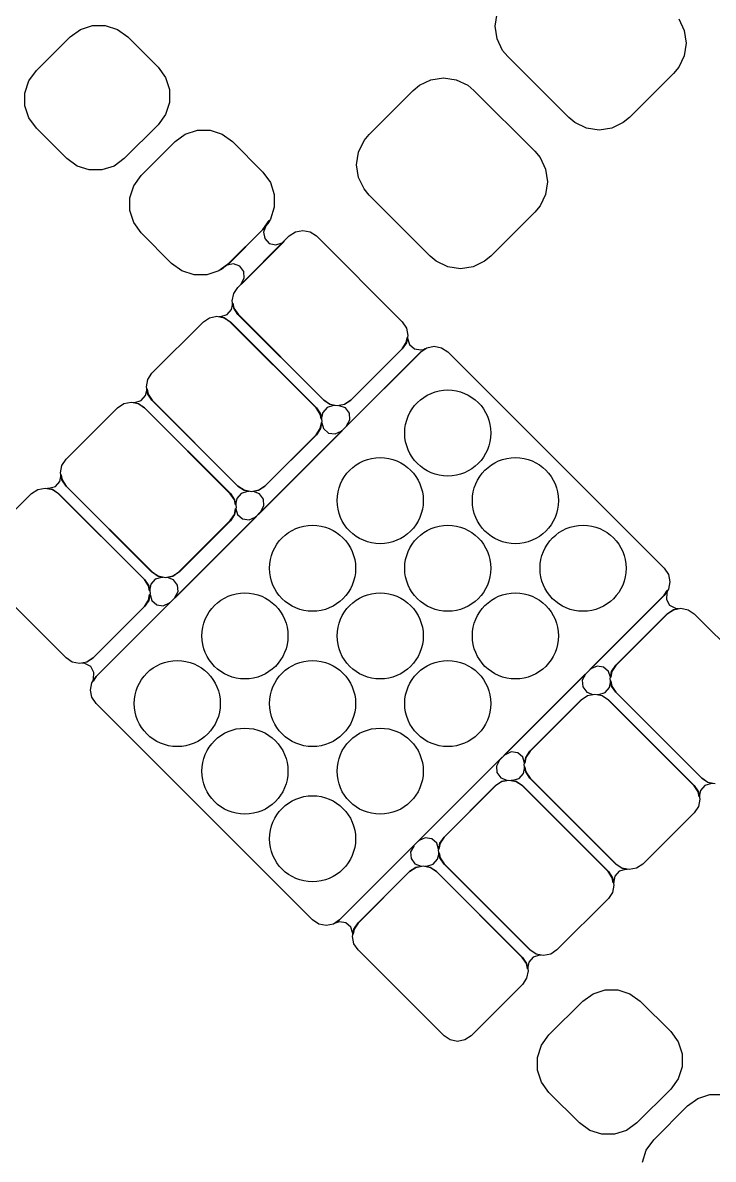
# Model space of a CAD drawing. Extents: x 4.32 to 8.86, y -5.17 to -1.84.
# Drawn here: x 6.8698 to 7.154, y -4.0215 to -3.5536 of the extents above; entities that cross this region are included whole.
import ezdxf

# ---------------------------------------------------------------- set-up
doc = ezdxf.new("R2010")
doc.units = 0
doc.header["$MEASUREMENT"] = 0
doc.layers.add('BLACK', color=7, linetype='CONTINUOUS')

msp = doc.modelspace()

# ---------------------------------------------------------------- linework, layer by layer
at = {"layer": 'BLACK', "linetype": 'CONTINUOUS'}
for p, q in [((7.06424, -3.55499), (7.06503, -3.54978)), ((6.89352, -3.55629), (6.8985, -3.55468)), ((6.8985, -3.55468), (6.90374, -3.55468)), ((6.90374, -3.55468), (6.90872, -3.55629)), ((7.06503, -3.56019), (7.06424, -3.55499)), ((7.13976, -3.55199), (7.14204, -3.55674)), ((6.87537, -3.57329), (6.88929, -3.55937)), ((6.88929, -3.55937), (6.89352, -3.55629)), ((6.90872, -3.55629), (6.91295, -3.55937)), ((6.91295, -3.55937), (6.92548, -3.5719)), ((7.06731, -3.56494), (7.06503, -3.56019)), ((7.14204, -3.55674), (7.14283, -3.56195)), ((7.06943, -3.56751), (7.06731, -3.56494)), ((7.14283, -3.56195), (7.14204, -3.56715)), ((7.09449, -3.59257), (7.06943, -3.56751)), ((7.14204, -3.56715), (7.13976, -3.5719)), ((6.87229, -3.57752), (6.87537, -3.57329)), ((6.92548, -3.5719), (6.92856, -3.57613)), ((7.13764, -3.57447), (7.11954, -3.59257)), ((7.13976, -3.5719), (7.13764, -3.57447)), ((6.87068, -3.5825), (6.87229, -3.57752)), ((6.92856, -3.57613), (6.93017, -3.58111)), ((7.03046, -3.58143), (7.03303, -3.57931)), ((7.03303, -3.57931), (7.03778, -3.57703)), ((7.03778, -3.57703), (7.04299, -3.57624)), ((7.04299, -3.57624), (7.04819, -3.57703)), ((7.04819, -3.57703), (7.05294, -3.57931)), ((7.05294, -3.57931), (7.05551, -3.58143)), ((6.87068, -3.58774), (6.87068, -3.5825)), ((6.93017, -3.58111), (6.93017, -3.58635)), ((7.01236, -3.59953), (7.03046, -3.58143)), ((7.05551, -3.58143), (7.08057, -3.60649)), ((6.87229, -3.59272), (6.87068, -3.58774)), ((6.93017, -3.58635), (6.92856, -3.59133)), ((6.87537, -3.59695), (6.87229, -3.59272)), ((6.92856, -3.59133), (6.92548, -3.59556)), ((7.09706, -3.59469), (7.09449, -3.59257)), ((7.11954, -3.59257), (7.11697, -3.59469)), ((6.8879, -3.60948), (6.87537, -3.59695)), ((6.92548, -3.59556), (6.91156, -3.60948)), ((6.93667, -3.59944), (6.94165, -3.59783)), ((6.94165, -3.59783), (6.94689, -3.59783)), ((6.94689, -3.59783), (6.95187, -3.59944)), ((7.10181, -3.59697), (7.09706, -3.59469)), ((7.10701, -3.59776), (7.10181, -3.59697)), ((7.11222, -3.59697), (7.10701, -3.59776)), ((7.11697, -3.59469), (7.11222, -3.59697)), ((6.91852, -3.61644), (6.93244, -3.60252)), ((6.93244, -3.60252), (6.93667, -3.59944)), ((6.95187, -3.59944), (6.9561, -3.60252)), ((6.9561, -3.60252), (6.96863, -3.61505)), ((7.00796, -3.60685), (7.01024, -3.6021)), ((7.01024, -3.6021), (7.01236, -3.59953)), ((7.00717, -3.61205), (7.00796, -3.60685)), ((7.08057, -3.60649), (7.08269, -3.60906)), ((6.89213, -3.61256), (6.8879, -3.60948)), ((6.91156, -3.60948), (6.90733, -3.61256)), ((7.00796, -3.61726), (7.00717, -3.61205)), ((7.08269, -3.60906), (7.08497, -3.61381)), ((6.89711, -3.61417), (6.89213, -3.61256)), ((6.90235, -3.61417), (6.89711, -3.61417)), ((6.90733, -3.61256), (6.90235, -3.61417)), ((6.91544, -3.62067), (6.91852, -3.61644)), ((6.96863, -3.61505), (6.97171, -3.61928)), ((7.08497, -3.61381), (7.08576, -3.61901)), ((6.91383, -3.62565), (6.91544, -3.62067)), ((6.97171, -3.61928), (6.97332, -3.62426)), ((7.01024, -3.62201), (7.00796, -3.61726)), ((7.08576, -3.61901), (7.08497, -3.62422)), ((6.91383, -3.63089), (6.91383, -3.62565)), ((6.97332, -3.62426), (6.97332, -3.6295)), ((7.01236, -3.62458), (7.01024, -3.62201)), ((7.03742, -3.64964), (7.01236, -3.62458)), ((7.08497, -3.62422), (7.08269, -3.62897)), ((6.97332, -3.6295), (6.97171, -3.63448)), ((7.08269, -3.62897), (7.08057, -3.63154)), ((6.91544, -3.63587), (6.91383, -3.63089)), ((6.96857, -3.63866), (6.97119, -3.63505)), ((6.97171, -3.63448), (6.96863, -3.63871)), ((6.97133, -3.63513), (6.97113, -3.63559)), ((6.97119, -3.63505), (6.97126, -3.63502)), ((6.97126, -3.63502), (6.97133, -3.63506)), ((6.97133, -3.63506), (6.97133, -3.63513)), ((7.08057, -3.63154), (7.06247, -3.64964)), ((6.91852, -3.6401), (6.91544, -3.63587)), ((6.93105, -3.65263), (6.91852, -3.6401)), ((6.95466, -3.65257), (6.96857, -3.63866)), ((6.96863, -3.63871), (6.95471, -3.65263)), ((6.96986, -3.63721), (6.96884, -3.63976)), ((6.96884, -3.63976), (6.96936, -3.64244)), ((6.97112, -3.63561), (6.96986, -3.63721)), ((6.97113, -3.63559), (6.97112, -3.63561)), ((6.97947, -3.64136), (6.98203, -3.63965)), ((6.98203, -3.63965), (6.98504, -3.63905)), ((6.98504, -3.63905), (6.98805, -3.63965)), ((6.98805, -3.63965), (6.99061, -3.64136)), ((6.95831, -3.66252), (6.97947, -3.64136)), ((6.9772, -3.64375), (6.95975, -3.6612)), ((6.96936, -3.64244), (6.97125, -3.64441)), ((6.97125, -3.64441), (6.9739, -3.64505)), ((6.9739, -3.64505), (6.97648, -3.64415)), ((6.97648, -3.64415), (6.97709, -3.64363)), ((6.97709, -3.64363), (6.97717, -3.64362)), ((6.97717, -3.64362), (6.97722, -3.64368)), ((6.97722, -3.64368), (6.9772, -3.64375)), ((6.99061, -3.64136), (7.02596, -3.67672)), ((6.93528, -3.65571), (6.93105, -3.65263)), ((6.95471, -3.65263), (6.95048, -3.65571)), ((6.95105, -3.65519), (6.95466, -3.65257)), ((6.95322, -3.65385), (6.95161, -3.65512)), ((6.95388, -3.65342), (6.95322, -3.65385)), ((6.95656, -3.65283), (6.95388, -3.65342)), ((6.95911, -3.65379), (6.95656, -3.65283)), ((6.96075, -3.65597), (6.95911, -3.65379)), ((7.03999, -3.65176), (7.03742, -3.64964)), ((7.04474, -3.65404), (7.03999, -3.65176)), ((7.04995, -3.65483), (7.04474, -3.65404)), ((7.05515, -3.65404), (7.04995, -3.65483)), ((7.0599, -3.65176), (7.05515, -3.65404)), ((7.06247, -3.64964), (7.0599, -3.65176)), ((6.94026, -3.65732), (6.93528, -3.65571)), ((6.9455, -3.65732), (6.94026, -3.65732)), ((6.95048, -3.65571), (6.9455, -3.65732)), ((6.95102, -3.65525), (6.95105, -3.65519)), ((6.95105, -3.65532), (6.95102, -3.65525)), ((6.95113, -3.65533), (6.95105, -3.65532)), ((6.95159, -3.65513), (6.95113, -3.65533)), ((6.95161, -3.65512), (6.95159, -3.65513)), ((6.95962, -3.6611), (6.96094, -3.65869)), ((6.96094, -3.65869), (6.96075, -3.65597)), ((6.95661, -3.66507), (6.95831, -3.66252)), ((6.95962, -3.66116), (6.95962, -3.6611)), ((6.95967, -3.66122), (6.95962, -3.66116)), ((6.95975, -3.6612), (6.95967, -3.66122)), ((6.95601, -3.66809), (6.95661, -3.66507)), ((6.95661, -3.6711), (6.95601, -3.66809)), ((6.9539, -3.67375), (6.95568, -3.67169)), ((6.95568, -3.67169), (6.95612, -3.66967)), ((6.95612, -3.66906), (6.95616, -3.669)), ((6.95612, -3.66967), (6.95612, -3.66906)), ((6.95616, -3.669), (6.95624, -3.669)), ((6.95624, -3.669), (6.95628, -3.66905)), ((6.95628, -3.66905), (6.95668, -3.67107)), ((6.95831, -3.67365), (6.95661, -3.6711)), ((6.95668, -3.67107), (6.95838, -3.6736)), ((6.92296, -3.69787), (6.94412, -3.67672)), ((6.94412, -3.67672), (6.94667, -3.67501)), ((6.94667, -3.67501), (6.94968, -3.67441)), ((6.94968, -3.67441), (6.9527, -3.67501)), ((6.95059, -3.67463), (6.9506, -3.67455)), ((6.95065, -3.67468), (6.95059, -3.67463)), ((6.9506, -3.67455), (6.95066, -3.67453)), ((6.95267, -3.67508), (6.95065, -3.67468)), ((6.95066, -3.67453), (6.95127, -3.67453)), ((6.95127, -3.67453), (6.9539, -3.67375)), ((6.9552, -3.67678), (6.95267, -3.67508)), ((6.9527, -3.67501), (6.95525, -3.67672)), ((6.99055, -3.71212), (6.9552, -3.67678)), ((6.95525, -3.67672), (6.99061, -3.71207)), ((6.99367, -3.70901), (6.95831, -3.67365)), ((6.95838, -3.6736), (6.99372, -3.70895)), ((7.02596, -3.67672), (7.02767, -3.67927)), ((7.02767, -3.67927), (7.02827, -3.68228)), ((7.0259, -3.6878), (7.0276, -3.68527)), ((7.02767, -3.6853), (7.02596, -3.68785)), ((7.0276, -3.68527), (7.028, -3.68325)), ((7.02827, -3.68228), (7.02767, -3.6853)), ((7.028, -3.68325), (7.02805, -3.68319)), ((7.02805, -3.68319), (7.02813, -3.6832)), ((7.02813, -3.6832), (7.02815, -3.68326)), ((7.02815, -3.68326), (7.02815, -3.68347)), ((7.02815, -3.68347), (7.02892, -3.68609)), ((7.02892, -3.68609), (7.03099, -3.68788)), ((7.03614, -3.68737), (7.03916, -3.68677)), ((7.03916, -3.68677), (7.04217, -3.68737)), ((6.89996, -3.8227), (7.03359, -3.68908)), ((7.03364, -3.68914), (7.0032, -3.71958)), ((7.00475, -3.70895), (7.0259, -3.6878)), ((7.02596, -3.68785), (7.00481, -3.70901)), ((7.03099, -3.68788), (7.03369, -3.68827)), ((7.03359, -3.68908), (7.03614, -3.68737)), ((7.03553, -3.68787), (7.03364, -3.68914)), ((7.03369, -3.68827), (7.03466, -3.68803)), ((7.03466, -3.68803), (7.03546, -3.68773)), ((7.03546, -3.68773), (7.03554, -3.68775)), ((7.03557, -3.68782), (7.03553, -3.68787)), ((7.03554, -3.68775), (7.03557, -3.68782)), ((7.04217, -3.68737), (7.04473, -3.68908)), ((7.04473, -3.68908), (7.13381, -3.77816)), ((6.92065, -3.70344), (6.92125, -3.70043)), ((6.92125, -3.70043), (6.92296, -3.69787)), ((6.92033, -3.70705), (6.92077, -3.70503)), ((6.92125, -3.70645), (6.92065, -3.70344)), ((6.92077, -3.70442), (6.92081, -3.70435)), ((6.92077, -3.70503), (6.92077, -3.70442)), ((6.92081, -3.70435), (6.92089, -3.70435)), ((6.92089, -3.70435), (6.92092, -3.7044)), ((6.92092, -3.7044), (6.92133, -3.70642)), ((6.91132, -3.71036), (6.91433, -3.70977)), ((6.91433, -3.70977), (6.91734, -3.71036)), ((6.91523, -3.70999), (6.91525, -3.70991)), ((6.91529, -3.71004), (6.91523, -3.70999)), ((6.91525, -3.70991), (6.91531, -3.70988)), ((6.91731, -3.71044), (6.91529, -3.71004)), ((6.91531, -3.70988), (6.91591, -3.70988)), ((6.91591, -3.70988), (6.91854, -3.70911)), ((6.91854, -3.70911), (6.92033, -3.70705)), ((6.92296, -3.70901), (6.92125, -3.70645)), ((6.92133, -3.70642), (6.92302, -3.70896)), ((6.95831, -3.74436), (6.92296, -3.70901)), ((6.92302, -3.70896), (6.95836, -3.7443)), ((6.99622, -3.71072), (6.99367, -3.70901)), ((6.99372, -3.70895), (6.99625, -3.71064)), ((7.00222, -3.71064), (7.00475, -3.70895)), ((7.00481, -3.70901), (7.00225, -3.71072)), ((6.8876, -3.73323), (6.90876, -3.71207)), ((6.90876, -3.71207), (6.91132, -3.71036)), ((6.91985, -3.71213), (6.91731, -3.71044)), ((6.91734, -3.71036), (6.9199, -3.71207)), ((6.95519, -3.74748), (6.91985, -3.71213)), ((6.9199, -3.71207), (6.95525, -3.74743)), ((6.99224, -3.71466), (6.99055, -3.71212)), ((6.99061, -3.71207), (6.99231, -3.71463)), ((6.99264, -3.71668), (6.99224, -3.71466)), ((6.99231, -3.71463), (6.99291, -3.71764)), ((6.99324, -3.71403), (6.9928, -3.71605)), ((6.99502, -3.71197), (6.99324, -3.71403)), ((6.99765, -3.7112), (6.99502, -3.71197)), ((6.99924, -3.71132), (6.99622, -3.71072)), ((6.99625, -3.71064), (6.99828, -3.71104)), ((6.99826, -3.7112), (6.99765, -3.7112)), ((6.99832, -3.71117), (6.99826, -3.7112)), ((6.99828, -3.71104), (6.99833, -3.7111)), ((6.99833, -3.7111), (6.99832, -3.71117)), ((7.00225, -3.71072), (6.99924, -3.71132)), ((6.99999, -3.71116), (7.00001, -3.71109)), ((7.00004, -3.71123), (6.99999, -3.71116)), ((7.00001, -3.71109), (7.00005, -3.71107)), ((7.00257, -3.71217), (7.00004, -3.71123)), ((7.00005, -3.71107), (7.00222, -3.71064)), ((7.0042, -3.71435), (7.00257, -3.71217)), ((7.00439, -3.71707), (7.0042, -3.71435)), ((6.99224, -3.72062), (6.99271, -3.71827)), ((6.99291, -3.71764), (6.99231, -3.72065)), ((6.99268, -3.71673), (6.99264, -3.71668)), ((6.99276, -3.71673), (6.99268, -3.71673)), ((6.99271, -3.71827), (6.99276, -3.71821)), ((6.9928, -3.71666), (6.99276, -3.71673)), ((6.99276, -3.71821), (6.99284, -3.71823)), ((6.9928, -3.71605), (6.9928, -3.71666)), ((6.99284, -3.71823), (6.99286, -3.71827)), ((6.99286, -3.71827), (6.99357, -3.72068)), ((7.00307, -3.71954), (7.00308, -3.71948)), ((7.00312, -3.7196), (7.00307, -3.71954)), ((7.00308, -3.71948), (7.00439, -3.71707)), ((7.0032, -3.71958), (7.00312, -3.7196)), ((7.00118, -3.7216), (6.96674, -3.75604)), ((6.9694, -3.7443), (6.99055, -3.72316)), ((6.99061, -3.72321), (6.96945, -3.74436)), ((6.99055, -3.72316), (6.99224, -3.72062)), ((6.99231, -3.72065), (6.99061, -3.72321)), ((6.99357, -3.72068), (6.99563, -3.72247)), ((6.99563, -3.72247), (6.99833, -3.72286)), ((6.99833, -3.72286), (7.00082, -3.72172)), ((7.00082, -3.72172), (7.00107, -3.72149)), ((7.00107, -3.72149), (7.00114, -3.72147)), ((7.00114, -3.72147), (7.0012, -3.72153)), ((7.0012, -3.72153), (7.00118, -3.7216)), ((6.8859, -3.73578), (6.8876, -3.73323)), ((6.8853, -3.7388), (6.8859, -3.73578)), ((6.88319, -3.74446), (6.88497, -3.7424)), ((6.88497, -3.7424), (6.88541, -3.74039)), ((6.8859, -3.74181), (6.8853, -3.7388)), ((6.88541, -3.73977), (6.88545, -3.73971)), ((6.88541, -3.74039), (6.88541, -3.73977)), ((6.88545, -3.73971), (6.88553, -3.73971)), ((6.88553, -3.73971), (6.88557, -3.73976)), ((6.88557, -3.73976), (6.88597, -3.74178)), ((6.8876, -3.74436), (6.8859, -3.74181)), ((6.88597, -3.74178), (6.88766, -3.74431)), ((6.85225, -3.76858), (6.87341, -3.74743)), ((6.87341, -3.74743), (6.87596, -3.74572)), ((6.87596, -3.74572), (6.87897, -3.74512)), ((6.87897, -3.74512), (6.88199, -3.74572)), ((6.87988, -3.74534), (6.87989, -3.74526)), ((6.87994, -3.74539), (6.87988, -3.74534)), ((6.87989, -3.74526), (6.87995, -3.74524)), ((6.88196, -3.74579), (6.87994, -3.74539)), ((6.87995, -3.74524), (6.88056, -3.74524)), ((6.88056, -3.74524), (6.88319, -3.74446)), ((6.88449, -3.74749), (6.88196, -3.74579)), ((6.88199, -3.74572), (6.88454, -3.74743)), ((6.91984, -3.78283), (6.88449, -3.74749)), ((6.88454, -3.74743), (6.9199, -3.78278)), ((6.92296, -3.77972), (6.8876, -3.74436)), ((6.88766, -3.74431), (6.92301, -3.77966)), ((6.95688, -3.75001), (6.95519, -3.74748)), ((6.95525, -3.74743), (6.95696, -3.74998)), ((6.95967, -3.74733), (6.95788, -3.74939)), ((6.96087, -3.74607), (6.95831, -3.74436)), ((6.95836, -3.7443), (6.9609, -3.746)), ((6.9623, -3.74656), (6.95967, -3.74733)), ((6.96388, -3.74667), (6.96087, -3.74607)), ((6.9609, -3.746), (6.96292, -3.7464)), ((6.9629, -3.74656), (6.9623, -3.74656)), ((6.96296, -3.74653), (6.9629, -3.74656)), ((6.96292, -3.7464), (6.96298, -3.74645)), ((6.96298, -3.74645), (6.96296, -3.74653)), ((6.9669, -3.74607), (6.96388, -3.74667)), ((6.96463, -3.74652), (6.96466, -3.74645)), ((6.96468, -3.74658), (6.96463, -3.74652)), ((6.96466, -3.74645), (6.96469, -3.74643)), ((6.96721, -3.74752), (6.96468, -3.74658)), ((6.96469, -3.74643), (6.96686, -3.746)), ((6.96686, -3.746), (6.9694, -3.7443)), ((6.96945, -3.74436), (6.9669, -3.74607)), ((6.96884, -3.74971), (6.96721, -3.74752)), ((6.95729, -3.75203), (6.95688, -3.75001)), ((6.95696, -3.74998), (6.95756, -3.75299)), ((6.95732, -3.75209), (6.95729, -3.75203)), ((6.9574, -3.75209), (6.95732, -3.75209)), ((6.95744, -3.75202), (6.9574, -3.75209)), ((6.95788, -3.74939), (6.95744, -3.75141)), ((6.95744, -3.75141), (6.95744, -3.75202)), ((6.96773, -3.75483), (6.96904, -3.75243)), ((6.96904, -3.75243), (6.96884, -3.74971)), ((6.96582, -3.75696), (6.93249, -3.79029)), ((6.95519, -3.75851), (6.95688, -3.75598)), ((6.95696, -3.75601), (6.95525, -3.75856)), ((6.95688, -3.75598), (6.95735, -3.75363)), ((6.95756, -3.75299), (6.95696, -3.75601)), ((6.95735, -3.75363), (6.9574, -3.75357)), ((6.9574, -3.75357), (6.95748, -3.75359)), ((6.95748, -3.75359), (6.9575, -3.75362)), ((6.9575, -3.75362), (6.95821, -3.75604)), ((6.95821, -3.75604), (6.96027, -3.75782)), ((6.96297, -3.75821), (6.96546, -3.75708)), ((6.96546, -3.75708), (6.96571, -3.75684)), ((6.96571, -3.75684), (6.96579, -3.75683)), ((6.96579, -3.75683), (6.96584, -3.75688)), ((6.96584, -3.75688), (6.96582, -3.75696)), ((6.96661, -3.756), (6.96663, -3.75593)), ((6.96666, -3.75606), (6.96661, -3.756)), ((6.96663, -3.75593), (6.96773, -3.75483)), ((6.96674, -3.75604), (6.96666, -3.75606)), ((6.93404, -3.77966), (6.95519, -3.75851)), ((6.95525, -3.75856), (6.93409, -3.77972)), ((6.96027, -3.75782), (6.96297, -3.75821)), ((6.8876, -3.81508), (6.85225, -3.77972)), ((6.92551, -3.78143), (6.92296, -3.77972)), ((6.92301, -3.77966), (6.92554, -3.78135)), ((6.93151, -3.78135), (6.93404, -3.77966)), ((6.93409, -3.77972), (6.93154, -3.78143)), ((7.13381, -3.77816), (7.13552, -3.78072)), ((6.92153, -3.78537), (6.91984, -3.78283)), ((6.9199, -3.78278), (6.9216, -3.78534)), ((6.92253, -3.78475), (6.92209, -3.78676)), ((6.92431, -3.78268), (6.92253, -3.78475)), ((6.92694, -3.78191), (6.92431, -3.78268)), ((6.92853, -3.78203), (6.92551, -3.78143)), ((6.92554, -3.78135), (6.92756, -3.78175)), ((6.92755, -3.78191), (6.92694, -3.78191)), ((6.92761, -3.78188), (6.92755, -3.78191)), ((6.92756, -3.78175), (6.92762, -3.78181)), ((6.92762, -3.78181), (6.92761, -3.78188)), ((6.93154, -3.78143), (6.92853, -3.78203)), ((6.92927, -3.78188), (6.9293, -3.7818)), ((6.92933, -3.78194), (6.92927, -3.78188)), ((6.9293, -3.7818), (6.92934, -3.78178)), ((6.93185, -3.78288), (6.92933, -3.78194)), ((6.92934, -3.78178), (6.93151, -3.78135)), ((6.93349, -3.78506), (6.93185, -3.78288)), ((6.93368, -3.78778), (6.93349, -3.78506)), ((7.13552, -3.78072), (7.13612, -3.78373)), ((7.13612, -3.78373), (7.13552, -3.78674)), ((6.92193, -3.78739), (6.92153, -3.78537)), ((6.92153, -3.79133), (6.922, -3.78898)), ((6.9216, -3.78534), (6.9222, -3.78835)), ((6.9222, -3.78835), (6.9216, -3.79136)), ((6.92197, -3.78744), (6.92193, -3.78739)), ((6.92205, -3.78744), (6.92197, -3.78744)), ((6.922, -3.78898), (6.92205, -3.78893)), ((6.92209, -3.78737), (6.92205, -3.78744)), ((6.92205, -3.78893), (6.92213, -3.78894)), ((6.92209, -3.78676), (6.92209, -3.78737)), ((6.92213, -3.78894), (6.92215, -3.78898)), ((6.92215, -3.78898), (6.92286, -3.79139)), ((6.93237, -3.7902), (6.93368, -3.78778)), ((7.13381, -3.7893), (7.00018, -3.92292)), ((7.10331, -3.81969), (7.13375, -3.78925)), ((7.13375, -3.78925), (7.13501, -3.78735)), ((7.13552, -3.78674), (7.13381, -3.7893)), ((7.13486, -3.78822), (7.13469, -3.79096)), ((7.13515, -3.78742), (7.13486, -3.78822)), ((7.13501, -3.78735), (7.13509, -3.78732)), ((7.13509, -3.78732), (7.13515, -3.78736)), ((7.13515, -3.78736), (7.13515, -3.78742)), ((6.89869, -3.81501), (6.91984, -3.79387)), ((6.9199, -3.79392), (6.89874, -3.81508)), ((6.93046, -3.79231), (6.90003, -3.82275)), ((6.91984, -3.79387), (6.92153, -3.79133)), ((6.9216, -3.79136), (6.9199, -3.79392)), ((6.92286, -3.79139), (6.92492, -3.79318)), ((6.92492, -3.79318), (6.92762, -3.79357)), ((6.92762, -3.79357), (6.93011, -3.79243)), ((6.93011, -3.79243), (6.93036, -3.7922)), ((6.93036, -3.7922), (6.93043, -3.79218)), ((6.93043, -3.79218), (6.93049, -3.79224)), ((6.93049, -3.79224), (6.93046, -3.79231)), ((6.93236, -3.79025), (6.93237, -3.7902)), ((6.93241, -3.79031), (6.93236, -3.79025)), ((6.93249, -3.79029), (6.93241, -3.79031)), ((7.13469, -3.79096), (7.13601, -3.79334)), ((7.13601, -3.79334), (7.13842, -3.79463)), ((7.11388, -3.81808), (7.13504, -3.79692)), ((7.13509, -3.79699), (7.11394, -3.81813)), ((7.13504, -3.79692), (7.13759, -3.79522)), ((7.13762, -3.79529), (7.13509, -3.79699)), ((7.13759, -3.79522), (7.1406, -3.79462)), ((7.13964, -3.79489), (7.13762, -3.79529)), ((7.13842, -3.79463), (7.13941, -3.79473)), ((7.13941, -3.79473), (7.13963, -3.79473)), ((7.13963, -3.79473), (7.13969, -3.79477)), ((7.13969, -3.79485), (7.13964, -3.79489)), ((7.13969, -3.79477), (7.13969, -3.79485)), ((7.1406, -3.79462), (7.14362, -3.79522)), ((7.14362, -3.79522), (7.14617, -3.79692)), ((7.14617, -3.79692), (7.18153, -3.83228)), ((6.89016, -3.81678), (6.8876, -3.81508)), ((6.89317, -3.81738), (6.89016, -3.81678)), ((6.89618, -3.81678), (6.89317, -3.81738)), ((6.89408, -3.81715), (6.89413, -3.81711)), ((6.89408, -3.81723), (6.89408, -3.81715)), ((6.89415, -3.81727), (6.89408, -3.81723)), ((6.89413, -3.81711), (6.89615, -3.81671)), ((6.89436, -3.81727), (6.89415, -3.81727)), ((6.89535, -3.81737), (6.89436, -3.81727)), ((6.89776, -3.81866), (6.89535, -3.81737)), ((6.89615, -3.81671), (6.89869, -3.81501)), ((6.89874, -3.81508), (6.89618, -3.81678)), ((6.89909, -3.82104), (6.89776, -3.81866)), ((6.89891, -3.82378), (6.89909, -3.82104)), ((7.06795, -3.85504), (7.10128, -3.82171)), ((7.10141, -3.8218), (7.10009, -3.82422)), ((7.10128, -3.82171), (7.10136, -3.82169)), ((7.10136, -3.82169), (7.10142, -3.82175)), ((7.10142, -3.82175), (7.10141, -3.8218)), ((7.10329, -3.81976), (7.10331, -3.81969)), ((7.10334, -3.81982), (7.10329, -3.81976)), ((7.10342, -3.8198), (7.10334, -3.81982)), ((7.10367, -3.81957), (7.10342, -3.8198)), ((7.10616, -3.81843), (7.10367, -3.81957)), ((7.10885, -3.81882), (7.10616, -3.81843)), ((7.11092, -3.82061), (7.10885, -3.81882)), ((7.11163, -3.82302), (7.11092, -3.82061)), ((7.11157, -3.82365), (7.11217, -3.82064)), ((7.11225, -3.82067), (7.11178, -3.82302)), ((7.11217, -3.82064), (7.11388, -3.81808)), ((7.11394, -3.81813), (7.11225, -3.82067)), ((6.89766, -3.82827), (6.89826, -3.82526)), ((6.89826, -3.82526), (6.89996, -3.8227)), ((6.89862, -3.82458), (6.89891, -3.82378)), ((6.89862, -3.82464), (6.89862, -3.82458)), ((6.89869, -3.82468), (6.89862, -3.82464)), ((6.89876, -3.82465), (6.89869, -3.82468)), ((6.90003, -3.82275), (6.89876, -3.82465)), ((7.10009, -3.82422), (7.10029, -3.82694)), ((7.10029, -3.82694), (7.10192, -3.82912)), ((7.10946, -3.82932), (7.11125, -3.82725)), ((7.11125, -3.82725), (7.11169, -3.82524)), ((7.11217, -3.82666), (7.11157, -3.82365)), ((7.11165, -3.82306), (7.11163, -3.82302)), ((7.11173, -3.82307), (7.11165, -3.82306)), ((7.11169, -3.82463), (7.11173, -3.82456)), ((7.11169, -3.82524), (7.11169, -3.82463)), ((7.11178, -3.82302), (7.11173, -3.82307)), ((7.11173, -3.82456), (7.11181, -3.82456)), ((7.11181, -3.82456), (7.11184, -3.82461)), ((7.11184, -3.82461), (7.11225, -3.82663)), ((7.11388, -3.82922), (7.11217, -3.82666)), ((7.11225, -3.82663), (7.11394, -3.82917)), ((6.89826, -3.83128), (6.89766, -3.82827)), ((6.89996, -3.83384), (6.89826, -3.83128)), ((7.09968, -3.83228), (7.10223, -3.83057)), ((7.10227, -3.83065), (7.09973, -3.83234)), ((7.10192, -3.82912), (7.10445, -3.83006)), ((7.10223, -3.83057), (7.10525, -3.82997)), ((7.10444, -3.83022), (7.10227, -3.83065)), ((7.10447, -3.8302), (7.10444, -3.83022)), ((7.10445, -3.83006), (7.1045, -3.83012)), ((7.1045, -3.83012), (7.10447, -3.8302)), ((7.10525, -3.82997), (7.10826, -3.83057)), ((7.10615, -3.83019), (7.10617, -3.83012)), ((7.10621, -3.83025), (7.10615, -3.83019)), ((7.10617, -3.83012), (7.10622, -3.83009)), ((7.10823, -3.83065), (7.10621, -3.83025)), ((7.10622, -3.83009), (7.10683, -3.83009)), ((7.10683, -3.83009), (7.10946, -3.82932)), ((7.11077, -3.83234), (7.10823, -3.83065)), ((7.10826, -3.83057), (7.11082, -3.83228)), ((7.14923, -3.86457), (7.11388, -3.82922)), ((7.11394, -3.82917), (7.14928, -3.86451)), ((6.98905, -3.92292), (6.89996, -3.83384)), ((7.07852, -3.85344), (7.09968, -3.83228)), ((7.09973, -3.83234), (7.07858, -3.85349)), ((7.14611, -3.86769), (7.11077, -3.83234)), ((7.11082, -3.83228), (7.14617, -3.86764)), ((7.06793, -3.85512), (7.06795, -3.85504)), ((7.06799, -3.85517), (7.06793, -3.85512)), ((7.06806, -3.85516), (7.06799, -3.85517)), ((7.06831, -3.85492), (7.06806, -3.85516)), ((7.0708, -3.85379), (7.06831, -3.85492)), ((7.0735, -3.85418), (7.0708, -3.85379)), ((7.07556, -3.85596), (7.0735, -3.85418)), ((7.07682, -3.85599), (7.07852, -3.85344)), ((7.07858, -3.85349), (7.07689, -3.85602)), ((7.0326, -3.8904), (7.067, -3.85599)), ((7.06605, -3.85717), (7.06474, -3.85957)), ((7.06474, -3.85957), (7.06493, -3.86229)), ((7.06711, -3.8561), (7.06605, -3.85717)), ((7.067, -3.85599), (7.06708, -3.85597)), ((7.06708, -3.85597), (7.06713, -3.85603)), ((7.06713, -3.85603), (7.06711, -3.8561)), ((7.07627, -3.85838), (7.07556, -3.85596)), ((7.07622, -3.85901), (7.07682, -3.85599)), ((7.07682, -3.86202), (7.07622, -3.85901)), ((7.07629, -3.85841), (7.07627, -3.85838)), ((7.07637, -3.85843), (7.07629, -3.85841)), ((7.07633, -3.85998), (7.07637, -3.85991)), ((7.07633, -3.86059), (7.07633, -3.85998)), ((7.07642, -3.85837), (7.07637, -3.85843)), ((7.07637, -3.85991), (7.07645, -3.85991)), ((7.07689, -3.85602), (7.07642, -3.85837)), ((7.07645, -3.85991), (7.07649, -3.85997)), ((7.07649, -3.85997), (7.07689, -3.86199)), ((7.06493, -3.86229), (7.06656, -3.86448)), ((7.06656, -3.86448), (7.06909, -3.86542)), ((7.07148, -3.86544), (7.07411, -3.86467)), ((7.07411, -3.86467), (7.07589, -3.86261)), ((7.07589, -3.86261), (7.07633, -3.86059)), ((7.07852, -3.86457), (7.07682, -3.86202)), ((7.07689, -3.86199), (7.07858, -3.86452)), ((7.11388, -3.89993), (7.07852, -3.86457)), ((7.07858, -3.86452), (7.11393, -3.89987)), ((7.15179, -3.86628), (7.14923, -3.86457)), ((7.14928, -3.86451), (7.15182, -3.86621)), ((7.04317, -3.88879), (7.06432, -3.86764)), ((7.06437, -3.8677), (7.04323, -3.88884)), ((7.06432, -3.86764), (7.06688, -3.86593)), ((7.06691, -3.866), (7.06437, -3.8677)), ((7.06688, -3.86593), (7.06989, -3.86533)), ((7.06908, -3.86557), (7.06691, -3.866)), ((7.06912, -3.86555), (7.06908, -3.86557)), ((7.06909, -3.86542), (7.06914, -3.86548)), ((7.06914, -3.86548), (7.06912, -3.86555)), ((7.06989, -3.86533), (7.07291, -3.86593)), ((7.0708, -3.86555), (7.07081, -3.86547)), ((7.07085, -3.8656), (7.0708, -3.86555)), ((7.07081, -3.86547), (7.07087, -3.86544)), ((7.07287, -3.866), (7.07085, -3.8656)), ((7.07087, -3.86544), (7.07148, -3.86544)), ((7.07541, -3.8677), (7.07287, -3.866)), ((7.07291, -3.86593), (7.07546, -3.86764)), ((7.11075, -3.90304), (7.07541, -3.8677)), ((7.07546, -3.86764), (7.11082, -3.90299)), ((7.1478, -3.87022), (7.14611, -3.86769)), ((7.14617, -3.86764), (7.14788, -3.87019)), ((7.15059, -3.86754), (7.1488, -3.8696)), ((7.15322, -3.86676), (7.15059, -3.86754)), ((7.1548, -3.86688), (7.15179, -3.86628)), ((7.15182, -3.86621), (7.15384, -3.86661)), ((7.15382, -3.86676), (7.15322, -3.86676)), ((7.15388, -3.86674), (7.15382, -3.86676)), ((7.15384, -3.86661), (7.1539, -3.86666)), ((7.1539, -3.86666), (7.15388, -3.86674)), ((7.14821, -3.87224), (7.1478, -3.87022)), ((7.14788, -3.87019), (7.14848, -3.8732)), ((7.14848, -3.8732), (7.14788, -3.87622)), ((7.14824, -3.87229), (7.14821, -3.87224)), ((7.14832, -3.87229), (7.14824, -3.87229)), ((7.14836, -3.87223), (7.14832, -3.87229)), ((7.1488, -3.8696), (7.14836, -3.87161)), ((7.14836, -3.87161), (7.14836, -3.87223)), ((7.14788, -3.87622), (7.14617, -3.87877)), ((7.14617, -3.87877), (7.12501, -3.89993)), ((7.00013, -3.92286), (7.03057, -3.89242)), ((7.0307, -3.89252), (7.02938, -3.89493)), ((7.03057, -3.89242), (7.03065, -3.8924)), ((7.03065, -3.8924), (7.03071, -3.89246)), ((7.03071, -3.89246), (7.0307, -3.89252)), ((7.03258, -3.89047), (7.0326, -3.8904)), ((7.03263, -3.89053), (7.03258, -3.89047)), ((7.03271, -3.89051), (7.03263, -3.89053)), ((7.03296, -3.89028), (7.03271, -3.89051)), ((7.03545, -3.88914), (7.03296, -3.89028)), ((7.03814, -3.88953), (7.03545, -3.88914)), ((7.0402, -3.89132), (7.03814, -3.88953)), ((7.04091, -3.89373), (7.0402, -3.89132)), ((7.04086, -3.89436), (7.04146, -3.89135)), ((7.04153, -3.89138), (7.04107, -3.89373)), ((7.04146, -3.89135), (7.04317, -3.88879)), ((7.04323, -3.88884), (7.04153, -3.89138)), ((7.02938, -3.89493), (7.02958, -3.89765)), ((7.04054, -3.89797), (7.04098, -3.89595)), ((7.04146, -3.89737), (7.04086, -3.89436)), ((7.04094, -3.89377), (7.04091, -3.89373)), ((7.04102, -3.89379), (7.04094, -3.89377)), ((7.04098, -3.89534), (7.04102, -3.89527)), ((7.04098, -3.89595), (7.04098, -3.89534)), ((7.04107, -3.89373), (7.04102, -3.89379)), ((7.04102, -3.89527), (7.04109, -3.89527)), ((7.04109, -3.89527), (7.04113, -3.89532)), ((7.04113, -3.89532), (7.04153, -3.89734)), ((7.04317, -3.89993), (7.04146, -3.89737)), ((7.04153, -3.89734), (7.04323, -3.89988)), ((7.02897, -3.90299), (7.03152, -3.90128)), ((7.03155, -3.90136), (7.02902, -3.90305)), ((7.02958, -3.89765), (7.03121, -3.89983)), ((7.03121, -3.89983), (7.03374, -3.90077)), ((7.03152, -3.90128), (7.03454, -3.90068)), ((7.03373, -3.90093), (7.03155, -3.90136)), ((7.03376, -3.90091), (7.03373, -3.90093)), ((7.03374, -3.90077), (7.03379, -3.90084)), ((7.03379, -3.90084), (7.03376, -3.90091)), ((7.03454, -3.90068), (7.03755, -3.90128)), ((7.03544, -3.9009), (7.03546, -3.90083)), ((7.0355, -3.90096), (7.03544, -3.9009)), ((7.03546, -3.90083), (7.03551, -3.9008)), ((7.03752, -3.90136), (7.0355, -3.90096)), ((7.03551, -3.9008), (7.03612, -3.9008)), ((7.03612, -3.9008), (7.03875, -3.90003)), ((7.04005, -3.90305), (7.03752, -3.90136)), ((7.03755, -3.90128), (7.0401, -3.90299)), ((7.03875, -3.90003), (7.04054, -3.89797)), ((7.07852, -3.93528), (7.04317, -3.89993)), ((7.04323, -3.89988), (7.07857, -3.93522)), ((7.11643, -3.90164), (7.11388, -3.89993)), ((7.11393, -3.89987), (7.11646, -3.90156)), ((7.11786, -3.90212), (7.11523, -3.90289)), ((7.11945, -3.90223), (7.11643, -3.90164)), ((7.11646, -3.90156), (7.11848, -3.90196)), ((7.11847, -3.90212), (7.11786, -3.90212)), ((7.11853, -3.90209), (7.11847, -3.90212)), ((7.11848, -3.90196), (7.11854, -3.90201)), ((7.11854, -3.90201), (7.11853, -3.90209)), ((7.12246, -3.90164), (7.11945, -3.90223)), ((7.12501, -3.89993), (7.12246, -3.90164)), ((7.00781, -3.92415), (7.02897, -3.90299)), ((7.02902, -3.90305), (7.00787, -3.9242)), ((7.0754, -3.9384), (7.04005, -3.90305)), ((7.0401, -3.90299), (7.07546, -3.93835)), ((7.11245, -3.90558), (7.11075, -3.90304)), ((7.11082, -3.90299), (7.11252, -3.90555)), ((7.11285, -3.9076), (7.11245, -3.90558)), ((7.11252, -3.90555), (7.11312, -3.90856)), ((7.11344, -3.90495), (7.11301, -3.90697)), ((7.11523, -3.90289), (7.11344, -3.90495)), ((7.11312, -3.90856), (7.11252, -3.91157)), ((7.11289, -3.90765), (7.11285, -3.9076)), ((7.11297, -3.90765), (7.11289, -3.90765)), ((7.11301, -3.90758), (7.11297, -3.90765)), ((7.11301, -3.90697), (7.11301, -3.90758)), ((7.11082, -3.91413), (7.08966, -3.93528)), ((7.11252, -3.91157), (7.11082, -3.91413)), ((6.9916, -3.92463), (6.98905, -3.92292)), ((6.99462, -3.92523), (6.9916, -3.92463)), ((6.99763, -3.92463), (6.99462, -3.92523)), ((7.00018, -3.92292), (6.99763, -3.92463)), ((6.99821, -3.92418), (6.99824, -3.92413)), ((6.99823, -3.92425), (6.99821, -3.92418)), ((6.99831, -3.92427), (6.99823, -3.92425)), ((6.99824, -3.92413), (7.00013, -3.92286)), ((6.99912, -3.92397), (6.99831, -3.92427)), ((7.00008, -3.92373), (6.99912, -3.92397)), ((7.00279, -3.92412), (7.00008, -3.92373)), ((7.00485, -3.92591), (7.00279, -3.92412)), ((7.0061, -3.9267), (7.00781, -3.92415)), ((7.00787, -3.9242), (7.00618, -3.92673)), ((7.00562, -3.92853), (7.00485, -3.92591)), ((7.00551, -3.92972), (7.0061, -3.9267)), ((7.0061, -3.93273), (7.00551, -3.92972)), ((7.00562, -3.92874), (7.00562, -3.92853)), ((7.00565, -3.9288), (7.00562, -3.92874)), ((7.00573, -3.92881), (7.00565, -3.9288)), ((7.00578, -3.92875), (7.00573, -3.92881)), ((7.00618, -3.92673), (7.00578, -3.92875)), ((7.00781, -3.93528), (7.0061, -3.93273)), ((7.04317, -3.97064), (7.00781, -3.93528)), ((7.07709, -3.94093), (7.0754, -3.9384)), ((7.07546, -3.93835), (7.07717, -3.9409)), ((7.07988, -3.93825), (7.07809, -3.94031)), ((7.08108, -3.93699), (7.07852, -3.93528)), ((7.07857, -3.93522), (7.08111, -3.93692)), ((7.0825, -3.93747), (7.07988, -3.93825)), ((7.08409, -3.93759), (7.08108, -3.93699)), ((7.08111, -3.93692), (7.08313, -3.93732)), ((7.08311, -3.93747), (7.0825, -3.93747)), ((7.08317, -3.93745), (7.08311, -3.93747)), ((7.08313, -3.93732), (7.08319, -3.93737)), ((7.08319, -3.93737), (7.08317, -3.93745)), ((7.0871, -3.93699), (7.08409, -3.93759)), ((7.08966, -3.93528), (7.0871, -3.93699)), ((7.07749, -3.94295), (7.07709, -3.94093)), ((7.07717, -3.9409), (7.07777, -3.94391)), ((7.07777, -3.94391), (7.07717, -3.94693)), ((7.07753, -3.943), (7.07749, -3.94295)), ((7.07761, -3.943), (7.07753, -3.943)), ((7.07765, -3.94294), (7.07761, -3.943)), ((7.07809, -3.94031), (7.07765, -3.94233)), ((7.07765, -3.94233), (7.07765, -3.94294)), ((7.07717, -3.94693), (7.07546, -3.94948)), ((7.07546, -3.94948), (7.0543, -3.97064)), ((7.10029, -3.95637), (7.10452, -3.95329)), ((7.10452, -3.95329), (7.1095, -3.95168)), ((7.1095, -3.95168), (7.11474, -3.95168)), ((7.11474, -3.95168), (7.11972, -3.95329)), ((7.11972, -3.95329), (7.12395, -3.95637)), ((7.08637, -3.97029), (7.10029, -3.95637)), ((7.12395, -3.95637), (7.13648, -3.9689)), ((7.04572, -3.97235), (7.04317, -3.97064)), ((7.0543, -3.97064), (7.05175, -3.97235)), ((7.08329, -3.97452), (7.08637, -3.97029)), ((7.13648, -3.9689), (7.13956, -3.97313)), ((7.04873, -3.97295), (7.04572, -3.97235)), ((7.05175, -3.97235), (7.04873, -3.97295)), ((7.08168, -3.9795), (7.08329, -3.97452)), ((7.13956, -3.97313), (7.14117, -3.97811)), ((7.08168, -3.98474), (7.08168, -3.9795)), ((7.14117, -3.97811), (7.14117, -3.98335)), ((7.08329, -3.98972), (7.08168, -3.98474)), ((7.14117, -3.98335), (7.13956, -3.98833)), ((7.08637, -3.99395), (7.08329, -3.98972)), ((7.13956, -3.98833), (7.13648, -3.99256)), ((7.0989, -4.00648), (7.08637, -3.99395)), ((7.13648, -3.99256), (7.12256, -4.00648)), ((7.14767, -3.99644), (7.15265, -3.99483)), ((7.15265, -3.99483), (7.15789, -3.99483)), ((7.12952, -4.01344), (7.14344, -3.99952)), ((7.14344, -3.99952), (7.14767, -3.99644)), ((7.10313, -4.00956), (7.0989, -4.00648)), ((7.10811, -4.01117), (7.10313, -4.00956)), ((7.11833, -4.00956), (7.11335, -4.01117)), ((7.12256, -4.00648), (7.11833, -4.00956)), ((7.11335, -4.01117), (7.10811, -4.01117)), ((7.12644, -4.01767), (7.12952, -4.01344)), ((7.12483, -4.02265), (7.12644, -4.01767))]:
    msp.add_line(p, q, dxfattribs=at)
at = {"layer": 'BLACK'}
for centre in [(7.04473, -3.72248), (7.01689, -3.75032), (7.07256, -3.75032), (6.98905, -3.77816), (7.04473, -3.77816), (7.1004, -3.77816), (6.96121, -3.806), (7.01689, -3.806), (7.07256, -3.806), (6.93337, -3.83384), (6.98905, -3.83384), (7.04473, -3.83384), (6.96121, -3.86168), (7.01689, -3.86168), (6.98905, -3.88952)]:
    msp.add_circle(centre, 0.01772, dxfattribs=at)

doc.saveas('drawing.dxf')
